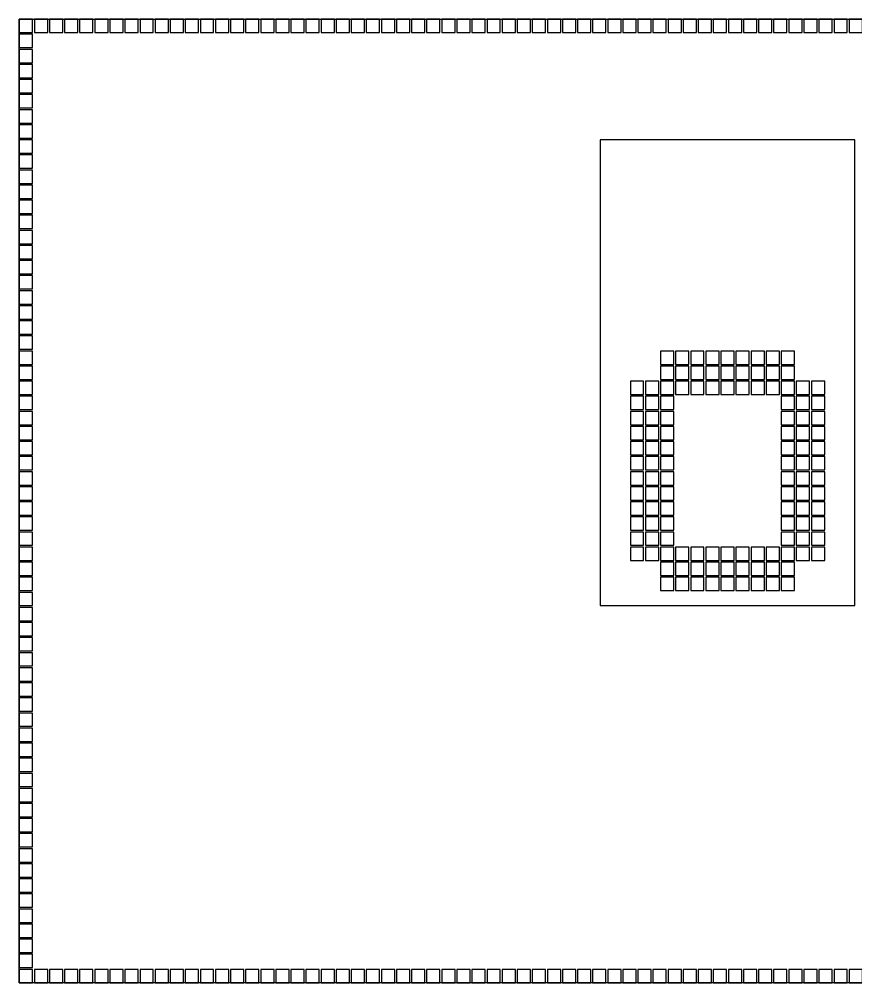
# Model space of a CAD drawing. Header units: inches. Extents: x 125 to 991, y -92 to 487.
# Drawn here: x 855.37 to 864.79, y 464.01 to 474.87 of the extents above; entities that cross this region are included whole.
import ezdxf

# ---------------------------------------------------------------- set-up
doc = ezdxf.new("R2010")
doc.units = ezdxf.units.IN

msp = doc.modelspace()

# ---------------------------------------------------------------- linework, layer by layer
at = {"color": 2}
for points in [[(855.368, 474.719), (855.518, 474.719), (855.518, 474.869), (855.368, 474.869)], [(855.538, 474.719), (855.688, 474.719), (855.688, 474.869), (855.538, 474.869)], [(855.708, 474.719), (855.858, 474.719), (855.858, 474.869), (855.708, 474.869)], [(855.878, 474.719), (856.028, 474.719), (856.028, 474.869), (855.878, 474.869)], [(856.048, 474.719), (856.198, 474.719), (856.198, 474.869), (856.048, 474.869)], [(856.218, 474.719), (856.368, 474.719), (856.368, 474.869), (856.218, 474.869)], [(856.388, 474.719), (856.538, 474.719), (856.538, 474.869), (856.388, 474.869)], [(856.558, 474.719), (856.708, 474.719), (856.708, 474.869), (856.558, 474.869)], [(856.728, 474.719), (856.878, 474.719), (856.878, 474.869), (856.728, 474.869)], [(856.898, 474.719), (857.048, 474.719), (857.048, 474.869), (856.898, 474.869)], [(857.068, 474.719), (857.218, 474.719), (857.218, 474.869), (857.068, 474.869)], [(857.238, 474.719), (857.388, 474.719), (857.388, 474.869), (857.238, 474.869)], [(857.408, 474.719), (857.558, 474.719), (857.558, 474.869), (857.408, 474.869)], [(857.578, 474.719), (857.728, 474.719), (857.728, 474.869), (857.578, 474.869)], [(857.748, 474.719), (857.898, 474.719), (857.898, 474.869), (857.748, 474.869)], [(857.918, 474.719), (858.068, 474.719), (858.068, 474.869), (857.918, 474.869)], [(858.088, 474.719), (858.238, 474.719), (858.238, 474.869), (858.088, 474.869)], [(858.258, 474.719), (858.408, 474.719), (858.408, 474.869), (858.258, 474.869)], [(858.428, 474.719), (858.578, 474.719), (858.578, 474.869), (858.428, 474.869)], [(858.598, 474.719), (858.748, 474.719), (858.748, 474.869), (858.598, 474.869)], [(858.768, 474.719), (858.918, 474.719), (858.918, 474.869), (858.768, 474.869)], [(858.938, 474.719), (859.088, 474.719), (859.088, 474.869), (858.938, 474.869)], [(859.108, 474.719), (859.258, 474.719), (859.258, 474.869), (859.108, 474.869)], [(859.278, 474.719), (859.428, 474.719), (859.428, 474.869), (859.278, 474.869)], [(859.448, 474.719), (859.598, 474.719), (859.598, 474.869), (859.448, 474.869)], [(859.618, 474.719), (859.768, 474.719), (859.768, 474.869), (859.618, 474.869)], [(859.788, 474.719), (859.938, 474.719), (859.938, 474.869), (859.788, 474.869)], [(859.958, 474.719), (860.108, 474.719), (860.108, 474.869), (859.958, 474.869)], [(860.128, 474.719), (860.278, 474.719), (860.278, 474.869), (860.128, 474.869)], [(860.298, 474.719), (860.448, 474.719), (860.448, 474.869), (860.298, 474.869)], [(860.468, 474.719), (860.618, 474.719), (860.618, 474.869), (860.468, 474.869)], [(860.638, 474.719), (860.788, 474.719), (860.788, 474.869), (860.638, 474.869)], [(860.808, 474.719), (860.958, 474.719), (860.958, 474.869), (860.808, 474.869)], [(860.978, 474.719), (861.128, 474.719), (861.128, 474.869), (860.978, 474.869)], [(861.148, 474.719), (861.298, 474.719), (861.298, 474.869), (861.148, 474.869)], [(861.318, 474.719), (861.468, 474.719), (861.468, 474.869), (861.318, 474.869)], [(861.488, 474.719), (861.638, 474.719), (861.638, 474.869), (861.488, 474.869)], [(861.658, 474.719), (861.808, 474.719), (861.808, 474.869), (861.658, 474.869)], [(861.828, 474.719), (861.978, 474.719), (861.978, 474.869), (861.828, 474.869)], [(861.998, 474.719), (862.148, 474.719), (862.148, 474.869), (861.998, 474.869)], [(862.168, 474.719), (862.318, 474.719), (862.318, 474.869), (862.168, 474.869)], [(862.338, 474.719), (862.488, 474.719), (862.488, 474.869), (862.338, 474.869)], [(862.508, 474.719), (862.658, 474.719), (862.658, 474.869), (862.508, 474.869)], [(862.678, 474.719), (862.828, 474.719), (862.828, 474.869), (862.678, 474.869)], [(862.848, 474.719), (862.998, 474.719), (862.998, 474.869), (862.848, 474.869)], [(863.018, 474.719), (863.168, 474.719), (863.168, 474.869), (863.018, 474.869)], [(863.188, 474.719), (863.338, 474.719), (863.338, 474.869), (863.188, 474.869)], [(863.358, 474.719), (863.508, 474.719), (863.508, 474.869), (863.358, 474.869)], [(863.528, 474.719), (863.678, 474.719), (863.678, 474.869), (863.528, 474.869)], [(863.698, 474.719), (863.848, 474.719), (863.848, 474.869), (863.698, 474.869)], [(863.868, 474.719), (864.018, 474.719), (864.018, 474.869), (863.868, 474.869)], [(864.038, 474.719), (864.188, 474.719), (864.188, 474.869), (864.038, 474.869)], [(864.208, 474.719), (864.358, 474.719), (864.358, 474.869), (864.208, 474.869)], [(864.378, 474.719), (864.528, 474.719), (864.528, 474.869), (864.378, 474.869)], [(864.548, 474.719), (864.698, 474.719), (864.698, 474.869), (864.548, 474.869)], [(864.718, 474.719), (864.868, 474.719), (864.868, 474.869), (864.718, 474.869)], [(855.368, 474.549), (855.518, 474.549), (855.518, 474.699), (855.368, 474.699)], [(855.368, 474.379), (855.518, 474.379), (855.518, 474.529), (855.368, 474.529)], [(855.368, 474.209), (855.518, 474.209), (855.518, 474.359), (855.368, 474.359)], [(855.368, 474.039), (855.518, 474.039), (855.518, 474.189), (855.368, 474.189)], [(855.368, 473.869), (855.518, 473.869), (855.518, 474.019), (855.368, 474.019)], [(855.368, 473.699), (855.518, 473.699), (855.518, 473.849), (855.368, 473.849)], [(855.368, 473.529), (855.518, 473.529), (855.518, 473.679), (855.368, 473.679)], [(855.368, 473.359), (855.518, 473.359), (855.518, 473.509), (855.368, 473.509)], [(855.368, 473.189), (855.518, 473.189), (855.518, 473.339), (855.368, 473.339)], [(855.368, 473.019), (855.518, 473.019), (855.518, 473.169), (855.368, 473.169)], [(855.368, 472.849), (855.518, 472.849), (855.518, 472.999), (855.368, 472.999)], [(855.368, 472.679), (855.518, 472.679), (855.518, 472.829), (855.368, 472.829)], [(855.368, 472.509), (855.518, 472.509), (855.518, 472.659), (855.368, 472.659)], [(855.368, 472.339), (855.518, 472.339), (855.518, 472.489), (855.368, 472.489)], [(855.368, 472.169), (855.518, 472.169), (855.518, 472.319), (855.368, 472.319)], [(855.368, 471.999), (855.518, 471.999), (855.518, 472.149), (855.368, 472.149)], [(855.368, 471.829), (855.518, 471.829), (855.518, 471.979), (855.368, 471.979)], [(855.368, 471.659), (855.518, 471.659), (855.518, 471.809), (855.368, 471.809)], [(855.368, 471.489), (855.518, 471.489), (855.518, 471.639), (855.368, 471.639)], [(855.368, 471.319), (855.518, 471.319), (855.518, 471.469), (855.368, 471.469)], [(855.368, 471.149), (855.518, 471.149), (855.518, 471.299), (855.368, 471.299)], [(855.368, 470.979), (855.518, 470.979), (855.518, 471.129), (855.368, 471.129)], [(862.593, 470.979), (862.743, 470.979), (862.743, 471.129), (862.593, 471.129)], [(862.593, 470.979), (862.743, 470.979), (862.743, 471.129), (862.593, 471.129)], [(862.763, 470.979), (862.913, 470.979), (862.913, 471.129), (862.763, 471.129)], [(862.933, 470.979), (863.083, 470.979), (863.083, 471.129), (862.933, 471.129)], [(863.103, 470.979), (863.253, 470.979), (863.253, 471.129), (863.103, 471.129)], [(863.273, 470.979), (863.423, 470.979), (863.423, 471.129), (863.273, 471.129)], [(863.443, 470.979), (863.593, 470.979), (863.593, 471.129), (863.443, 471.129)], [(863.613, 470.979), (863.763, 470.979), (863.763, 471.129), (863.613, 471.129)], [(863.783, 470.979), (863.933, 470.979), (863.933, 471.129), (863.783, 471.129)], [(863.953, 470.979), (864.103, 470.979), (864.103, 471.129), (863.953, 471.129)], [(863.953, 470.979), (864.103, 470.979), (864.103, 471.129), (863.953, 471.129)], [(855.368, 470.809), (855.518, 470.809), (855.518, 470.959), (855.368, 470.959)], [(862.593, 470.809), (862.743, 470.809), (862.743, 470.959), (862.593, 470.959)], [(862.593, 470.809), (862.743, 470.809), (862.743, 470.959), (862.593, 470.959)], [(862.763, 470.809), (862.913, 470.809), (862.913, 470.959), (862.763, 470.959)], [(862.933, 470.809), (863.083, 470.809), (863.083, 470.959), (862.933, 470.959)], [(863.103, 470.809), (863.253, 470.809), (863.253, 470.959), (863.103, 470.959)], [(863.273, 470.809), (863.423, 470.809), (863.423, 470.959), (863.273, 470.959)], [(863.443, 470.809), (863.593, 470.809), (863.593, 470.959), (863.443, 470.959)], [(863.613, 470.809), (863.763, 470.809), (863.763, 470.959), (863.613, 470.959)], [(863.783, 470.809), (863.933, 470.809), (863.933, 470.959), (863.783, 470.959)], [(863.953, 470.809), (864.103, 470.809), (864.103, 470.959), (863.953, 470.959)], [(863.953, 470.809), (864.103, 470.809), (864.103, 470.959), (863.953, 470.959)], [(855.368, 470.639), (855.518, 470.639), (855.518, 470.789), (855.368, 470.789)], [(862.253, 470.639), (862.403, 470.639), (862.403, 470.789), (862.253, 470.789)], [(862.253, 470.639), (862.403, 470.639), (862.403, 470.789), (862.253, 470.789)], [(862.423, 470.639), (862.573, 470.639), (862.573, 470.789), (862.423, 470.789)], [(862.423, 470.639), (862.573, 470.639), (862.573, 470.789), (862.423, 470.789)], [(862.593, 470.639), (862.743, 470.639), (862.743, 470.789), (862.593, 470.789)], [(862.593, 470.639), (862.743, 470.639), (862.743, 470.789), (862.593, 470.789)], [(862.763, 470.639), (862.913, 470.639), (862.913, 470.789), (862.763, 470.789)], [(862.933, 470.639), (863.083, 470.639), (863.083, 470.789), (862.933, 470.789)], [(863.103, 470.639), (863.253, 470.639), (863.253, 470.789), (863.103, 470.789)], [(863.273, 470.639), (863.423, 470.639), (863.423, 470.789), (863.273, 470.789)], [(863.443, 470.639), (863.593, 470.639), (863.593, 470.789), (863.443, 470.789)], [(863.613, 470.639), (863.763, 470.639), (863.763, 470.789), (863.613, 470.789)], [(863.783, 470.639), (863.933, 470.639), (863.933, 470.789), (863.783, 470.789)], [(863.953, 470.639), (864.103, 470.639), (864.103, 470.789), (863.953, 470.789)], [(863.953, 470.639), (864.103, 470.639), (864.103, 470.789), (863.953, 470.789)], [(864.123, 470.639), (864.273, 470.639), (864.273, 470.789), (864.123, 470.789)], [(864.123, 470.639), (864.273, 470.639), (864.273, 470.789), (864.123, 470.789)], [(864.293, 470.639), (864.443, 470.639), (864.443, 470.789), (864.293, 470.789)], [(864.293, 470.639), (864.443, 470.639), (864.443, 470.789), (864.293, 470.789)], [(855.368, 470.469), (855.518, 470.469), (855.518, 470.619), (855.368, 470.619)], [(862.253, 470.469), (862.403, 470.469), (862.403, 470.619), (862.253, 470.619)], [(862.253, 470.469), (862.403, 470.469), (862.403, 470.619), (862.253, 470.619)], [(862.423, 470.469), (862.573, 470.469), (862.573, 470.619), (862.423, 470.619)], [(862.423, 470.469), (862.573, 470.469), (862.573, 470.619), (862.423, 470.619)], [(862.593, 470.469), (862.743, 470.469), (862.743, 470.619), (862.593, 470.619)], [(862.593, 470.469), (862.743, 470.469), (862.743, 470.619), (862.593, 470.619)], [(863.953, 470.469), (864.103, 470.469), (864.103, 470.619), (863.953, 470.619)], [(863.953, 470.469), (864.103, 470.469), (864.103, 470.619), (863.953, 470.619)], [(864.123, 470.469), (864.273, 470.469), (864.273, 470.619), (864.123, 470.619)], [(864.123, 470.469), (864.273, 470.469), (864.273, 470.619), (864.123, 470.619)], [(864.293, 470.469), (864.443, 470.469), (864.443, 470.619), (864.293, 470.619)], [(864.293, 470.469), (864.443, 470.469), (864.443, 470.619), (864.293, 470.619)], [(855.368, 470.299), (855.518, 470.299), (855.518, 470.449), (855.368, 470.449)], [(862.253, 470.299), (862.403, 470.299), (862.403, 470.449), (862.253, 470.449)], [(862.253, 470.299), (862.403, 470.299), (862.403, 470.449), (862.253, 470.449)], [(862.423, 470.299), (862.573, 470.299), (862.573, 470.449), (862.423, 470.449)], [(862.423, 470.299), (862.573, 470.299), (862.573, 470.449), (862.423, 470.449)], [(862.593, 470.299), (862.743, 470.299), (862.743, 470.449), (862.593, 470.449)], [(862.593, 470.299), (862.743, 470.299), (862.743, 470.449), (862.593, 470.449)], [(863.953, 470.299), (864.103, 470.299), (864.103, 470.449), (863.953, 470.449)], [(863.953, 470.299), (864.103, 470.299), (864.103, 470.449), (863.953, 470.449)], [(864.123, 470.299), (864.273, 470.299), (864.273, 470.449), (864.123, 470.449)], [(864.123, 470.299), (864.273, 470.299), (864.273, 470.449), (864.123, 470.449)], [(864.293, 470.299), (864.443, 470.299), (864.443, 470.449), (864.293, 470.449)], [(864.293, 470.299), (864.443, 470.299), (864.443, 470.449), (864.293, 470.449)], [(855.368, 470.129), (855.518, 470.129), (855.518, 470.279), (855.368, 470.279)], [(862.253, 470.129), (862.403, 470.129), (862.403, 470.279), (862.253, 470.279)], [(862.253, 470.129), (862.403, 470.129), (862.403, 470.279), (862.253, 470.279)], [(862.423, 470.129), (862.573, 470.129), (862.573, 470.279), (862.423, 470.279)], [(862.423, 470.129), (862.573, 470.129), (862.573, 470.279), (862.423, 470.279)], [(862.593, 470.129), (862.743, 470.129), (862.743, 470.279), (862.593, 470.279)], [(862.593, 470.129), (862.743, 470.129), (862.743, 470.279), (862.593, 470.279)], [(863.953, 470.129), (864.103, 470.129), (864.103, 470.279), (863.953, 470.279)], [(863.953, 470.129), (864.103, 470.129), (864.103, 470.279), (863.953, 470.279)], [(864.123, 470.129), (864.273, 470.129), (864.273, 470.279), (864.123, 470.279)], [(864.123, 470.129), (864.273, 470.129), (864.273, 470.279), (864.123, 470.279)], [(864.293, 470.129), (864.443, 470.129), (864.443, 470.279), (864.293, 470.279)], [(864.293, 470.129), (864.443, 470.129), (864.443, 470.279), (864.293, 470.279)], [(855.368, 469.959), (855.518, 469.959), (855.518, 470.109), (855.368, 470.109)], [(862.253, 469.959), (862.403, 469.959), (862.403, 470.109), (862.253, 470.109)], [(862.253, 469.959), (862.403, 469.959), (862.403, 470.109), (862.253, 470.109)], [(862.423, 469.959), (862.573, 469.959), (862.573, 470.109), (862.423, 470.109)], [(862.423, 469.959), (862.573, 469.959), (862.573, 470.109), (862.423, 470.109)], [(862.593, 469.959), (862.743, 469.959), (862.743, 470.109), (862.593, 470.109)], [(862.593, 469.959), (862.743, 469.959), (862.743, 470.109), (862.593, 470.109)], [(863.953, 469.959), (864.103, 469.959), (864.103, 470.109), (863.953, 470.109)], [(863.953, 469.959), (864.103, 469.959), (864.103, 470.109), (863.953, 470.109)], [(864.123, 469.959), (864.273, 469.959), (864.273, 470.109), (864.123, 470.109)], [(864.123, 469.959), (864.273, 469.959), (864.273, 470.109), (864.123, 470.109)], [(864.293, 469.959), (864.443, 469.959), (864.443, 470.109), (864.293, 470.109)], [(864.293, 469.959), (864.443, 469.959), (864.443, 470.109), (864.293, 470.109)], [(855.368, 469.789), (855.518, 469.789), (855.518, 469.939), (855.368, 469.939)], [(862.253, 469.789), (862.403, 469.789), (862.403, 469.939), (862.253, 469.939)], [(862.253, 469.789), (862.403, 469.789), (862.403, 469.939), (862.253, 469.939)], [(862.423, 469.789), (862.573, 469.789), (862.573, 469.939), (862.423, 469.939)], [(862.423, 469.789), (862.573, 469.789), (862.573, 469.939), (862.423, 469.939)], [(862.593, 469.789), (862.743, 469.789), (862.743, 469.939), (862.593, 469.939)], [(862.593, 469.789), (862.743, 469.789), (862.743, 469.939), (862.593, 469.939)], [(863.953, 469.789), (864.103, 469.789), (864.103, 469.939), (863.953, 469.939)], [(863.953, 469.789), (864.103, 469.789), (864.103, 469.939), (863.953, 469.939)], [(864.123, 469.789), (864.273, 469.789), (864.273, 469.939), (864.123, 469.939)], [(864.123, 469.789), (864.273, 469.789), (864.273, 469.939), (864.123, 469.939)], [(864.293, 469.789), (864.443, 469.789), (864.443, 469.939), (864.293, 469.939)], [(864.293, 469.789), (864.443, 469.789), (864.443, 469.939), (864.293, 469.939)], [(855.368, 469.619), (855.518, 469.619), (855.518, 469.769), (855.368, 469.769)], [(862.253, 469.619), (862.403, 469.619), (862.403, 469.769), (862.253, 469.769)], [(862.253, 469.619), (862.403, 469.619), (862.403, 469.769), (862.253, 469.769)], [(862.423, 469.619), (862.573, 469.619), (862.573, 469.769), (862.423, 469.769)], [(862.423, 469.619), (862.573, 469.619), (862.573, 469.769), (862.423, 469.769)], [(862.593, 469.619), (862.743, 469.619), (862.743, 469.769), (862.593, 469.769)], [(862.593, 469.619), (862.743, 469.619), (862.743, 469.769), (862.593, 469.769)], [(863.953, 469.619), (864.103, 469.619), (864.103, 469.769), (863.953, 469.769)], [(863.953, 469.619), (864.103, 469.619), (864.103, 469.769), (863.953, 469.769)], [(864.123, 469.619), (864.273, 469.619), (864.273, 469.769), (864.123, 469.769)], [(864.123, 469.619), (864.273, 469.619), (864.273, 469.769), (864.123, 469.769)], [(864.293, 469.619), (864.443, 469.619), (864.443, 469.769), (864.293, 469.769)], [(864.293, 469.619), (864.443, 469.619), (864.443, 469.769), (864.293, 469.769)], [(855.368, 469.449), (855.518, 469.449), (855.518, 469.599), (855.368, 469.599)], [(862.253, 469.449), (862.403, 469.449), (862.403, 469.599), (862.253, 469.599)], [(862.253, 469.449), (862.403, 469.449), (862.403, 469.599), (862.253, 469.599)], [(862.423, 469.449), (862.573, 469.449), (862.573, 469.599), (862.423, 469.599)], [(862.423, 469.449), (862.573, 469.449), (862.573, 469.599), (862.423, 469.599)], [(862.593, 469.449), (862.743, 469.449), (862.743, 469.599), (862.593, 469.599)], [(862.593, 469.449), (862.743, 469.449), (862.743, 469.599), (862.593, 469.599)], [(863.953, 469.449), (864.103, 469.449), (864.103, 469.599), (863.953, 469.599)], [(863.953, 469.449), (864.103, 469.449), (864.103, 469.599), (863.953, 469.599)], [(864.123, 469.449), (864.273, 469.449), (864.273, 469.599), (864.123, 469.599)], [(864.123, 469.449), (864.273, 469.449), (864.273, 469.599), (864.123, 469.599)], [(864.293, 469.449), (864.443, 469.449), (864.443, 469.599), (864.293, 469.599)], [(864.293, 469.449), (864.443, 469.449), (864.443, 469.599), (864.293, 469.599)], [(855.368, 469.279), (855.518, 469.279), (855.518, 469.429), (855.368, 469.429)], [(862.253, 469.279), (862.403, 469.279), (862.403, 469.429), (862.253, 469.429)], [(862.253, 469.279), (862.403, 469.279), (862.403, 469.429), (862.253, 469.429)], [(862.423, 469.279), (862.573, 469.279), (862.573, 469.429), (862.423, 469.429)], [(862.423, 469.279), (862.573, 469.279), (862.573, 469.429), (862.423, 469.429)], [(862.593, 469.279), (862.743, 469.279), (862.743, 469.429), (862.593, 469.429)], [(862.593, 469.279), (862.743, 469.279), (862.743, 469.429), (862.593, 469.429)], [(863.953, 469.279), (864.103, 469.279), (864.103, 469.429), (863.953, 469.429)], [(863.953, 469.279), (864.103, 469.279), (864.103, 469.429), (863.953, 469.429)], [(864.123, 469.279), (864.273, 469.279), (864.273, 469.429), (864.123, 469.429)], [(864.123, 469.279), (864.273, 469.279), (864.273, 469.429), (864.123, 469.429)], [(864.293, 469.279), (864.443, 469.279), (864.443, 469.429), (864.293, 469.429)], [(864.293, 469.279), (864.443, 469.279), (864.443, 469.429), (864.293, 469.429)], [(855.368, 469.109), (855.518, 469.109), (855.518, 469.259), (855.368, 469.259)], [(862.253, 469.109), (862.403, 469.109), (862.403, 469.259), (862.253, 469.259)], [(862.253, 469.109), (862.403, 469.109), (862.403, 469.259), (862.253, 469.259)], [(862.423, 469.109), (862.573, 469.109), (862.573, 469.259), (862.423, 469.259)], [(862.423, 469.109), (862.573, 469.109), (862.573, 469.259), (862.423, 469.259)], [(862.593, 469.109), (862.743, 469.109), (862.743, 469.259), (862.593, 469.259)], [(862.593, 469.109), (862.743, 469.109), (862.743, 469.259), (862.593, 469.259)], [(863.953, 469.109), (864.103, 469.109), (864.103, 469.259), (863.953, 469.259)], [(863.953, 469.109), (864.103, 469.109), (864.103, 469.259), (863.953, 469.259)], [(864.123, 469.109), (864.273, 469.109), (864.273, 469.259), (864.123, 469.259)], [(864.123, 469.109), (864.273, 469.109), (864.273, 469.259), (864.123, 469.259)], [(864.293, 469.109), (864.443, 469.109), (864.443, 469.259), (864.293, 469.259)], [(864.293, 469.109), (864.443, 469.109), (864.443, 469.259), (864.293, 469.259)], [(855.368, 468.939), (855.518, 468.939), (855.518, 469.089), (855.368, 469.089)], [(862.253, 468.939), (862.403, 468.939), (862.403, 469.089), (862.253, 469.089)], [(862.253, 468.939), (862.403, 468.939), (862.403, 469.089), (862.253, 469.089)], [(862.423, 468.939), (862.573, 468.939), (862.573, 469.089), (862.423, 469.089)], [(862.423, 468.939), (862.573, 468.939), (862.573, 469.089), (862.423, 469.089)], [(862.593, 468.939), (862.743, 468.939), (862.743, 469.089), (862.593, 469.089)], [(862.593, 468.939), (862.743, 468.939), (862.743, 469.089), (862.593, 469.089)], [(863.953, 468.939), (864.103, 468.939), (864.103, 469.089), (863.953, 469.089)], [(863.953, 468.939), (864.103, 468.939), (864.103, 469.089), (863.953, 469.089)], [(864.123, 468.939), (864.273, 468.939), (864.273, 469.089), (864.123, 469.089)], [(864.123, 468.939), (864.273, 468.939), (864.273, 469.089), (864.123, 469.089)], [(864.293, 468.939), (864.443, 468.939), (864.443, 469.089), (864.293, 469.089)], [(864.293, 468.939), (864.443, 468.939), (864.443, 469.089), (864.293, 469.089)], [(855.368, 468.769), (855.518, 468.769), (855.518, 468.919), (855.368, 468.919)], [(862.253, 468.769), (862.403, 468.769), (862.403, 468.919), (862.253, 468.919)], [(862.423, 468.769), (862.573, 468.769), (862.573, 468.919), (862.423, 468.919)], [(862.593, 468.769), (862.743, 468.769), (862.743, 468.919), (862.593, 468.919)], [(862.763, 468.769), (862.913, 468.769), (862.913, 468.919), (862.763, 468.919)], [(862.933, 468.769), (863.083, 468.769), (863.083, 468.919), (862.933, 468.919)], [(863.103, 468.769), (863.253, 468.769), (863.253, 468.919), (863.103, 468.919)], [(863.273, 468.769), (863.423, 468.769), (863.423, 468.919), (863.273, 468.919)], [(863.443, 468.769), (863.593, 468.769), (863.593, 468.919), (863.443, 468.919)], [(863.613, 468.769), (863.763, 468.769), (863.763, 468.919), (863.613, 468.919)], [(863.783, 468.769), (863.933, 468.769), (863.933, 468.919), (863.783, 468.919)], [(863.953, 468.769), (864.103, 468.769), (864.103, 468.919), (863.953, 468.919)], [(864.123, 468.769), (864.273, 468.769), (864.273, 468.919), (864.123, 468.919)], [(864.293, 468.769), (864.443, 468.769), (864.443, 468.919), (864.293, 468.919)], [(855.368, 468.599), (855.518, 468.599), (855.518, 468.749), (855.368, 468.749)], [(862.593, 468.599), (862.743, 468.599), (862.743, 468.749), (862.593, 468.749)], [(862.763, 468.599), (862.913, 468.599), (862.913, 468.749), (862.763, 468.749)], [(862.933, 468.599), (863.083, 468.599), (863.083, 468.749), (862.933, 468.749)], [(863.103, 468.599), (863.253, 468.599), (863.253, 468.749), (863.103, 468.749)], [(863.273, 468.599), (863.423, 468.599), (863.423, 468.749), (863.273, 468.749)], [(863.443, 468.599), (863.593, 468.599), (863.593, 468.749), (863.443, 468.749)], [(863.613, 468.599), (863.763, 468.599), (863.763, 468.749), (863.613, 468.749)], [(863.783, 468.599), (863.933, 468.599), (863.933, 468.749), (863.783, 468.749)], [(863.953, 468.599), (864.103, 468.599), (864.103, 468.749), (863.953, 468.749)], [(855.368, 468.429), (855.518, 468.429), (855.518, 468.579), (855.368, 468.579)], [(862.593, 468.429), (862.743, 468.429), (862.743, 468.579), (862.593, 468.579)], [(862.763, 468.429), (862.913, 468.429), (862.913, 468.579), (862.763, 468.579)], [(862.933, 468.429), (863.083, 468.429), (863.083, 468.579), (862.933, 468.579)], [(863.103, 468.429), (863.253, 468.429), (863.253, 468.579), (863.103, 468.579)], [(863.273, 468.429), (863.423, 468.429), (863.423, 468.579), (863.273, 468.579)], [(863.443, 468.429), (863.593, 468.429), (863.593, 468.579), (863.443, 468.579)], [(863.613, 468.429), (863.763, 468.429), (863.763, 468.579), (863.613, 468.579)], [(863.783, 468.429), (863.933, 468.429), (863.933, 468.579), (863.783, 468.579)], [(863.953, 468.429), (864.103, 468.429), (864.103, 468.579), (863.953, 468.579)], [(855.368, 468.259), (855.518, 468.259), (855.518, 468.409), (855.368, 468.409)], [(855.368, 468.089), (855.518, 468.089), (855.518, 468.239), (855.368, 468.239)], [(855.368, 467.919), (855.518, 467.919), (855.518, 468.069), (855.368, 468.069)], [(855.368, 467.749), (855.518, 467.749), (855.518, 467.899), (855.368, 467.899)], [(855.368, 467.579), (855.518, 467.579), (855.518, 467.729), (855.368, 467.729)], [(855.368, 467.409), (855.518, 467.409), (855.518, 467.559), (855.368, 467.559)], [(855.368, 467.239), (855.518, 467.239), (855.518, 467.389), (855.368, 467.389)], [(855.368, 467.069), (855.518, 467.069), (855.518, 467.219), (855.368, 467.219)], [(855.368, 466.899), (855.518, 466.899), (855.518, 467.049), (855.368, 467.049)], [(855.368, 466.729), (855.518, 466.729), (855.518, 466.879), (855.368, 466.879)], [(855.368, 466.559), (855.518, 466.559), (855.518, 466.709), (855.368, 466.709)], [(855.368, 466.389), (855.518, 466.389), (855.518, 466.539), (855.368, 466.539)], [(855.368, 466.219), (855.518, 466.219), (855.518, 466.369), (855.368, 466.369)], [(855.368, 466.049), (855.518, 466.049), (855.518, 466.199), (855.368, 466.199)], [(855.368, 465.879), (855.518, 465.879), (855.518, 466.029), (855.368, 466.029)], [(855.368, 465.709), (855.518, 465.709), (855.518, 465.859), (855.368, 465.859)], [(855.368, 465.539), (855.518, 465.539), (855.518, 465.689), (855.368, 465.689)], [(855.368, 465.369), (855.518, 465.369), (855.518, 465.519), (855.368, 465.519)], [(855.368, 465.199), (855.518, 465.199), (855.518, 465.349), (855.368, 465.349)], [(855.368, 465.029), (855.518, 465.029), (855.518, 465.179), (855.368, 465.179)], [(855.368, 464.859), (855.518, 464.859), (855.518, 465.009), (855.368, 465.009)], [(855.368, 464.689), (855.518, 464.689), (855.518, 464.839), (855.368, 464.839)], [(855.368, 464.519), (855.518, 464.519), (855.518, 464.669), (855.368, 464.669)], [(855.368, 464.349), (855.518, 464.349), (855.518, 464.499), (855.368, 464.499)], [(855.368, 464.179), (855.518, 464.179), (855.518, 464.329), (855.368, 464.329)], [(855.368, 464.009), (855.518, 464.009), (855.518, 464.159), (855.368, 464.159)], [(855.538, 464.009), (855.688, 464.009), (855.688, 464.159), (855.538, 464.159)], [(855.708, 464.009), (855.858, 464.009), (855.858, 464.159), (855.708, 464.159)], [(855.878, 464.009), (856.028, 464.009), (856.028, 464.159), (855.878, 464.159)], [(856.048, 464.009), (856.198, 464.009), (856.198, 464.159), (856.048, 464.159)], [(856.218, 464.009), (856.368, 464.009), (856.368, 464.159), (856.218, 464.159)], [(856.388, 464.009), (856.538, 464.009), (856.538, 464.159), (856.388, 464.159)], [(856.558, 464.009), (856.708, 464.009), (856.708, 464.159), (856.558, 464.159)], [(856.728, 464.009), (856.878, 464.009), (856.878, 464.159), (856.728, 464.159)], [(856.898, 464.009), (857.048, 464.009), (857.048, 464.159), (856.898, 464.159)], [(857.068, 464.009), (857.218, 464.009), (857.218, 464.159), (857.068, 464.159)], [(857.238, 464.009), (857.388, 464.009), (857.388, 464.159), (857.238, 464.159)], [(857.408, 464.009), (857.558, 464.009), (857.558, 464.159), (857.408, 464.159)], [(857.578, 464.009), (857.728, 464.009), (857.728, 464.159), (857.578, 464.159)], [(857.748, 464.009), (857.898, 464.009), (857.898, 464.159), (857.748, 464.159)], [(857.918, 464.009), (858.068, 464.009), (858.068, 464.159), (857.918, 464.159)], [(858.088, 464.009), (858.238, 464.009), (858.238, 464.159), (858.088, 464.159)], [(858.258, 464.009), (858.408, 464.009), (858.408, 464.159), (858.258, 464.159)], [(858.428, 464.009), (858.578, 464.009), (858.578, 464.159), (858.428, 464.159)], [(858.598, 464.009), (858.748, 464.009), (858.748, 464.159), (858.598, 464.159)], [(858.768, 464.009), (858.918, 464.009), (858.918, 464.159), (858.768, 464.159)], [(858.938, 464.009), (859.088, 464.009), (859.088, 464.159), (858.938, 464.159)], [(859.108, 464.009), (859.258, 464.009), (859.258, 464.159), (859.108, 464.159)], [(859.278, 464.009), (859.428, 464.009), (859.428, 464.159), (859.278, 464.159)], [(859.448, 464.009), (859.598, 464.009), (859.598, 464.159), (859.448, 464.159)], [(859.618, 464.009), (859.768, 464.009), (859.768, 464.159), (859.618, 464.159)], [(859.788, 464.009), (859.938, 464.009), (859.938, 464.159), (859.788, 464.159)], [(859.958, 464.009), (860.108, 464.009), (860.108, 464.159), (859.958, 464.159)], [(860.128, 464.009), (860.278, 464.009), (860.278, 464.159), (860.128, 464.159)], [(860.298, 464.009), (860.448, 464.009), (860.448, 464.159), (860.298, 464.159)], [(860.468, 464.009), (860.618, 464.009), (860.618, 464.159), (860.468, 464.159)], [(860.638, 464.009), (860.788, 464.009), (860.788, 464.159), (860.638, 464.159)], [(860.808, 464.009), (860.958, 464.009), (860.958, 464.159), (860.808, 464.159)], [(860.978, 464.009), (861.128, 464.009), (861.128, 464.159), (860.978, 464.159)], [(861.148, 464.009), (861.298, 464.009), (861.298, 464.159), (861.148, 464.159)], [(861.318, 464.009), (861.468, 464.009), (861.468, 464.159), (861.318, 464.159)], [(861.488, 464.009), (861.638, 464.009), (861.638, 464.159), (861.488, 464.159)], [(861.658, 464.009), (861.808, 464.009), (861.808, 464.159), (861.658, 464.159)], [(861.828, 464.009), (861.978, 464.009), (861.978, 464.159), (861.828, 464.159)], [(861.998, 464.009), (862.148, 464.009), (862.148, 464.159), (861.998, 464.159)], [(862.168, 464.009), (862.318, 464.009), (862.318, 464.159), (862.168, 464.159)], [(862.338, 464.009), (862.488, 464.009), (862.488, 464.159), (862.338, 464.159)], [(862.508, 464.009), (862.658, 464.009), (862.658, 464.159), (862.508, 464.159)], [(862.678, 464.009), (862.828, 464.009), (862.828, 464.159), (862.678, 464.159)], [(862.848, 464.009), (862.998, 464.009), (862.998, 464.159), (862.848, 464.159)], [(863.018, 464.009), (863.168, 464.009), (863.168, 464.159), (863.018, 464.159)], [(863.188, 464.009), (863.338, 464.009), (863.338, 464.159), (863.188, 464.159)], [(863.358, 464.009), (863.508, 464.009), (863.508, 464.159), (863.358, 464.159)], [(863.528, 464.009), (863.678, 464.009), (863.678, 464.159), (863.528, 464.159)], [(863.698, 464.009), (863.848, 464.009), (863.848, 464.159), (863.698, 464.159)], [(863.868, 464.009), (864.018, 464.009), (864.018, 464.159), (863.868, 464.159)], [(864.038, 464.009), (864.188, 464.009), (864.188, 464.159), (864.038, 464.159)], [(864.208, 464.009), (864.358, 464.009), (864.358, 464.159), (864.208, 464.159)], [(864.378, 464.009), (864.528, 464.009), (864.528, 464.159), (864.378, 464.159)], [(864.548, 464.009), (864.698, 464.009), (864.698, 464.159), (864.548, 464.159)], [(864.718, 464.009), (864.868, 464.009), (864.868, 464.159), (864.718, 464.159)]]:
    msp.add_lwpolyline(points, close=True, dxfattribs=at)
msp.add_lwpolyline([(855.368, 474.869), (877.108, 474.869), (877.108, 464.009), (855.368, 464.009)], close=True)
at = {"color": 250}
msp.add_lwpolyline([(861.913, 468.259), (864.783, 468.259), (864.783, 473.509), (861.913, 473.509)], close=True, dxfattribs=at)
msp.add_lwpolyline([(861.913, 468.259), (864.783, 468.259), (864.783, 473.509), (861.913, 473.509)], close=True, dxfattribs=at)
msp.add_lwpolyline([(861.913, 468.259), (864.783, 468.259), (864.783, 473.509), (861.913, 473.509)], close=True, dxfattribs=at)

doc.saveas('drawing.dxf')
